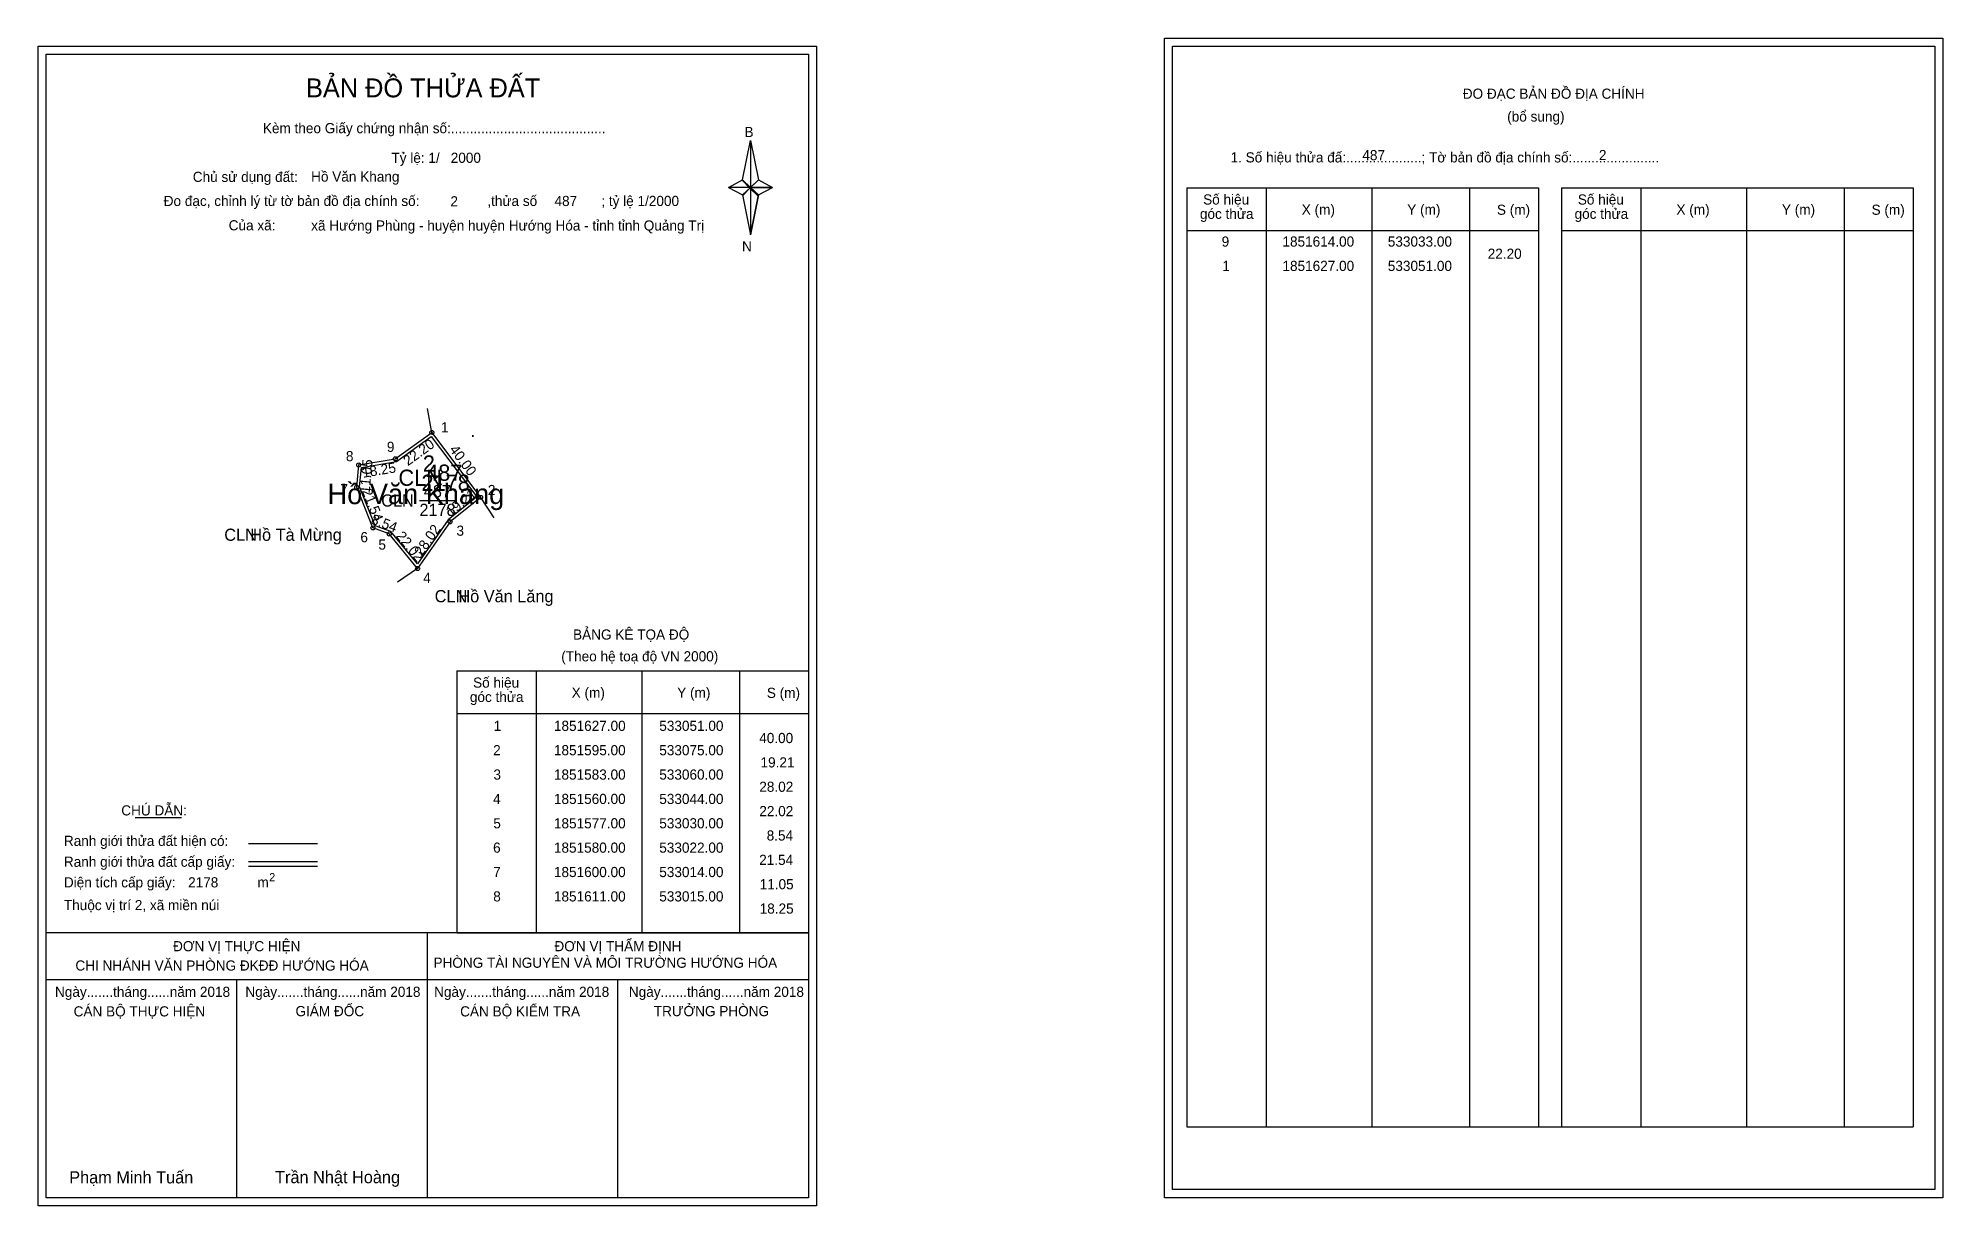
# Model space of a CAD drawing. Extents: x 532857 to 533795, y 1851246 to 1851821.
import ezdxf

# ---------------------------------------------------------------- set-up
doc = ezdxf.new("R2010")
doc.units = 0
for name, color, linetype in [('Level 1', 7, 'Continuous'), ('Level 10', 7, 'Continuous'), ('Level 11', 7, 'Continuous'), ('Level 13', 7, 'Continuous'), ('Level 2', 7, 'Continuous'), ('Level 27', 7, 'Continuous'), ('Level 3', 7, 'Continuous'), ('Level 36', 7, 'Continuous'), ('Level 4', 7, 'Continuous'), ('Level 49', 7, 'Continuous'), ('Level 5', 7, 'Continuous'), ('Level 53', 7, 'Continuous'), ('Level 55', 7, 'Continuous'), ('Level 6', 7, 'Continuous'), ('Level 60', 7, 'Continuous'), ('Level 63', 7, 'Continuous'), ('Level 7', 7, 'Continuous'), ('Level 9', 7, 'Continuous')]:
    doc.layers.add(name, color=color, linetype=linetype)

msp = doc.modelspace()

# ---------------------------------------------------------------- linework, layer by layer
at = {"layer": 'Level 1'}
for p, q in [((533415.74, 1851817.23), (533415.74, 1851817.23)), ((532861.09, 1851813.23), (532861.09, 1851813.23)), ((533203.94, 1851751.46), (533207.87, 1851770.74)), ((533207.87, 1851770.74), (533207.87, 1851747.69)), ((533207.87, 1851770.74), (533211.81, 1851751.46)), ((533197.05, 1851747.69), (533203.94, 1851751.46)), ((533203.94, 1851751.46), (533207.87, 1851747.69)), ((533207.58, 1851747.26), (533203.94, 1851751.02)), ((533211.51, 1851751.02), (533207.58, 1851747.26)), ((533207.58, 1851747.26), (533211.51, 1851751.02)), ((533211.81, 1851751.46), (533207.87, 1851747.69)), ((533207.87, 1851747.69), (533203.94, 1851744.01)), ((533207.58, 1851747.26), (533203.94, 1851743.57)), ((533203.94, 1851743.57), (533207.58, 1851747.26)), ((533203.94, 1851744.01), (533207.87, 1851724.29)), ((533211.51, 1851743.57), (533207.58, 1851747.26)), ((533207.87, 1851747.69), (533207.87, 1851724.29)), ((533207.87, 1851747.69), (533218.69, 1851747.69)), ((533207.87, 1851747.69), (533211.81, 1851744.01)), ((533211.81, 1851744.01), (533207.87, 1851724.29)), ((533211.81, 1851744.01), (533218.69, 1851747.69)), ((533422.8, 1851747.52), (533596.01, 1851747.52)), ((533461.98, 1851284.99), (533461.98, 1851747.52)), ((533514.13, 1851284.99), (533514.13, 1851747.52)), ((533562.07, 1851747.52), (533562.07, 1851284.99)), ((533596.01, 1851747.52), (533596.01, 1851284.99)), ((533607.32, 1851747.52), (533780.52, 1851747.52)), ((533646.5, 1851284.99), (533646.5, 1851747.52)), ((533698.64, 1851284.99), (533698.64, 1851747.52)), ((533746.59, 1851747.52), (533746.59, 1851284.99)), ((533780.52, 1851747.52), (533780.52, 1851284.99)), ((533422.8, 1851726.46), (533596.01, 1851726.46)), ((533607.32, 1851726.46), (533780.52, 1851726.46)), ((533063.28, 1851509.57), (533236.48, 1851509.57)), ((533102.46, 1851380.52), (533102.46, 1851509.57)), ((533154.6, 1851380.52), (533154.6, 1851509.57)), ((533202.55, 1851509.57), (533202.55, 1851380.52)), ((533063.28, 1851488.52), (533236.48, 1851488.52)), ((532904.93, 1851437.36), (532927.73, 1851437.36)), ((532960.66, 1851424.55), (532994.68, 1851424.55)), ((532960.66, 1851415.65), (532994.68, 1851415.65)), ((532960.66, 1851413.46), (532994.68, 1851413.46)), ((533074.75, 1851380.52), (532861.09, 1851380.52)), ((533236.48, 1851380.52), (533026.8, 1851380.52)), ((533048.79, 1851250.08), (533048.79, 1851380.52)), ((533063.28, 1851380.52), (533236.48, 1851380.52)), ((533236.49, 1851357.42), (532861.09, 1851357.42)), ((532954.94, 1851250.08), (532954.94, 1851357.42)), ((533142.64, 1851250.08), (533142.64, 1851357.42)), ((533422.8, 1851284.99), (533780.52, 1851284.99)), ((533791.14, 1851254.08), (533791.14, 1851254.08)), ((533236.48, 1851250.08), (533236.48, 1851250.08))]:
    msp.add_line(p, q, dxfattribs=at)
for points in [[(533203.94, 1851751.46), (533207.87, 1851770.74), (533207.87, 1851747.69)], [(533207.87, 1851747.69), (533211.81, 1851751.46), (533218.69, 1851747.69)], [(533197.05, 1851747.69), (533203.94, 1851744.01), (533207.87, 1851747.69)], [(533207.87, 1851747.69), (533207.87, 1851724.29), (533211.81, 1851744.01)]]:
    msp.add_lwpolyline(points, close=True, dxfattribs=at)
at = {"layer": 'Level 10'}
for points in [[(533051, 1851627), (533075, 1851595), (533060, 1851583), (533044, 1851560), (533030, 1851577), (533022, 1851580), (533014, 1851600), (533015, 1851611), (533033, 1851614)], [(533050.71, 1851625.06), (533073.07, 1851595.25), (533058.97, 1851583.97), (533043.91, 1851562.32), (533030.84, 1851578.18), (533023.07, 1851581.09), (533015.42, 1851600.21), (533016.3, 1851609.8), (533033.55, 1851612.67)]]:
    msp.add_lwpolyline(points, close=True, dxfattribs=at)
at = {"layer": 'Level 11'}
for centre in [(533051, 1851627), (533051, 1851627), (533015, 1851611), (533033, 1851614), (533014, 1851600), (533075, 1851595), (533022, 1851580), (533060, 1851583), (533030, 1851577), (533044, 1851560)]:
    msp.add_circle(centre, 1, dxfattribs=at)
at = {"layer": 'Level 27'}
for p, q in [((533051, 1851627), (533048.91, 1851638.82)), ((533075, 1851595), (533081.48, 1851584.9)), ((533044, 1851560), (533034.02, 1851553.34))]:
    msp.add_line(p, q, dxfattribs=at)
at = {"layer": 'Level 3'}
for p, q in [((533422.8, 1851747.52), (533422.8, 1851284.99)), ((533607.32, 1851747.52), (533607.32, 1851284.99)), ((533063.28, 1851509.57), (533063.28, 1851380.52))]:
    msp.add_line(p, q, dxfattribs=at)
at = {"layer": 'Level 63'}
for points in [[(532857.09, 1851817.23), (533240.49, 1851817.23), (533240.49, 1851246.08), (532857.09, 1851246.08)], [(533411.74, 1851821.23), (533795.14, 1851821.23), (533795.14, 1851250.08), (533411.74, 1851250.08)], [(533415.74, 1851817.23), (533791.14, 1851817.23), (533791.14, 1851254.08), (533415.74, 1851254.08)], [(532861.09, 1851813.23), (533236.49, 1851813.23), (533236.49, 1851250.08), (532861.09, 1851250.08)]]:
    msp.add_lwpolyline(points, close=True, dxfattribs=at)
at = {"layer": 'Level 9'}
msp.add_line((533044.86, 1851593.5), (533062.1, 1851593.5), dxfattribs=at)

# ---------------------------------------------------------------- texts
at = {"layer": 'Level 1'}
for s, height, p in [('BẢN ĐỒ THỬA ĐẤT', 9.3313, (532989.02, 1851792.04)), ('ĐO ĐẠC BẢN ĐỒ ĐỊA CHÍNH', 5, (533558.69, 1851791.35)), ('Kèm theo Giấy chứng nhận số:.........................................', 5, (532967.79, 1851774.38)), ('(bổ sung)', 5, (533580.57, 1851780.11)), ('B', 5, (533204.96, 1851772.5)), ('1. Số hiệu thửa đấ:....................; Tờ bản đồ địa chính số:.......................', 5, (533444.35, 1851759.99)), ('Chủ sử dụng đất:', 5, (532933.27, 1851750.39)), ('Đo đạc, chỉnh lý từ tờ bản đồ địa chính số:                  ,thửa số                 ; tỷ lệ 1/2000', 5, (532918.95, 1851738.53)), ('Số hiệu', 5, (533430.83, 1851739.25)), ('Số hiệu', 5, (533615.35, 1851739.25)), ('Của xã:', 5, (532950.95, 1851726.53)), ('góc thửa', 5, (533429.25, 1851732.19)), ('X (m)', 5, (533479.4, 1851734.3)), ('Y (m)', 5, (533531.35, 1851734.3)), ('S (m)', 5, (533575.51, 1851734.2)), ('góc thửa', 5, (533613.76, 1851732.19)), ('X (m)', 5, (533663.91, 1851734.3)), ('Y (m)', 5, (533715.87, 1851734.3)), ('S (m)', 5, (533760.02, 1851734.2)), ('N', 5, (533203.76, 1851716.16)), ('BẢNG KÊ TỌA ĐỘ', 5, (533120.55, 1851524.98)), ('(Theo hệ toạ độ VN 2000)', 5, (533114.74, 1851514.26)), ('Số hiệu', 5, (533071.31, 1851501.31)), ('góc thửa', 5, (533069.73, 1851494.25)), ('X (m)', 5, (533119.87, 1851496.36)), ('Y (m)', 5, (533171.83, 1851496.36)), ('S (m)', 5, (533215.98, 1851496.26)), ('CHÚ DẪN:', 5, (532898.05, 1851438.37)), ('Ranh giới thửa đất hiện có:', 5, (532869.79, 1851423.37)), ('Ranh giới thửa đất cấp giấy:', 5, (532869.79, 1851413.09)), ('Diện tích cấp giấy:', 5, (532869.79, 1851402.93)), ('m', 5, (532965.1, 1851402.97)), ('2', 4, (532970.89, 1851405.99)), ('Thuộc vị trí 2, xã miền núi', 5, (532869.79, 1851391.73)), ('ĐƠN VỊ THỰC HIỆN', 5, (532923.56, 1851371.49)), ('ĐƠN VỊ THẨM ĐỊNH', 5, (533111.36, 1851371.49)), ('CHI NHÁNH VĂN PHÒNG ĐKĐĐ HƯỚNG HÓA', 5, (532875.47, 1851361.97)), ('PHÒNG TÀI NGUYÊN VÀ MÔI TRƯỜNG HƯỚNG HÓA', 5, (533051.81, 1851363.35)), ('Ngày.......tháng......năm 2018', 5, (532865.42, 1851349.02)), ('Ngày.......tháng......năm 2018', 5, (532959.17, 1851349.02)), ('Ngày.......tháng......năm 2018', 5, (533052.12, 1851349.02)), ('Ngày.......tháng......năm 2018', 5, (533148.03, 1851349.02)), ('CÁN BỘ THỰC HIỆN', 5, (532874.59, 1851339.39)), ('GIÁM ĐỐC', 5, (532983.85, 1851339.51)), ('CÁN BỘ KIỂM TRA', 5, (533064.93, 1851339.39)), ('TRƯỞNG PHÒNG', 5, (533160.31, 1851339.51)), ('Phạm Minh Tuấn', 6, (532872.41, 1851257.16)), ('Trần Nhật Hoàng', 6, (532973.79, 1851257.26))]:
    msp.add_text(s, height=height, dxfattribs=at).set_placement(p)
at = {"layer": 'Level 11'}
msp.add_text('Tỷ lệ: 1/', height=5, dxfattribs=at).set_placement((533031.1, 1851759.75))
at = {"layer": 'Level 13'}
for s, p in [('487', (533047.03, 1851595.1)), ('CLN', (533026.07, 1851590.5)), ('2178', (533044.87, 1851585.9))]:
    msp.add_text(s, height=6, dxfattribs=at).set_placement(p)
at = {"layer": 'Level 2'}
msp.add_text('Hồ Văn Khang', height=10, dxfattribs=at).set_placement((532999.66, 1851591.7))
at = {"layer": 'Level 3'}
msp.add_text('CLN', height=8, dxfattribs=at).set_placement((533034.56, 1851600.71))
at = {"layer": 'Level 36'}
for s, p in [('.', (533070.02, 1851624.8)), ('CLN', (532948.78, 1851573.63)), ('CLN', (533052.4, 1851543.37))]:
    msp.add_text(s, height=6, dxfattribs=at).set_placement(p)
at = {"layer": 'Level 4'}
msp.add_text('487', height=8, dxfattribs=at).set_placement((533048.21, 1851603.2))
at = {"layer": 'Level 49'}
for s, rotation, p in [('22.20', 35.83765, (533039.23, 1851610.36)), ('40.00', 306.8699, (533059.37, 1851618.5)), ('11.05', 84.80557, (533020.34, 1851596.87)), ('18.25', 9.46232, (533017.13, 1851604.66)), ('21.54', 291.80141, (533016.45, 1851598.19)), ('19.21', 38.65981, (533060.36, 1851585.34)), ('8.54', 339.44395, (533020.63, 1851582.22)), ('28.02', 55.17551, (533046.03, 1851565.72)), ('22.02', 309.47246, (533033.05, 1851575.81))]:
    msp.add_text(s, height=5, rotation=rotation, dxfattribs=at).set_placement(p)
at = {"layer": 'Level 5'}
msp.add_text('2178', height=8, dxfattribs=at).set_placement((533045.89, 1851598.24))
at = {"layer": 'Level 53'}
for s, p in [('9', (533439.95, 1851718.54)), ('1851614.00', (533469.89, 1851718.54)), ('533033.00', (533521.78, 1851718.54)), ('22.20', (533570.98, 1851712.54)), ('1', (533440.25, 1851706.54)), ('1851627.00', (533469.89, 1851706.54)), ('533051.00', (533521.78, 1851706.54)), ('1', (533081.48, 1851480.02)), ('1851627.00', (533111.12, 1851480.02)), ('533051.00', (533163, 1851480.02)), ('40.00', (533212.21, 1851474.02)), ('2', (533081.18, 1851468.02)), ('1851595.00', (533111.12, 1851468.02)), ('533075.00', (533163, 1851468.02)), ('3', (533081.33, 1851456.02)), ('1851583.00', (533111.12, 1851456.02)), ('533060.00', (533163, 1851456.02)), ('19.21', (533212.86, 1851462.02)), ('28.02', (533212.26, 1851450.02)), ('4', (533081.15, 1851444.02)), ('1851560.00', (533111.12, 1851444.02)), ('533044.00', (533163, 1851444.02)), ('22.02', (533212.26, 1851438.02)), ('5', (533081.27, 1851432.02)), ('1851577.00', (533111.12, 1851432.02)), ('533030.00', (533163, 1851432.02)), ('8.54', (533215.9, 1851426.02)), ('6', (533081.16, 1851420.02)), ('1851580.00', (533111.12, 1851420.02)), ('533022.00', (533163, 1851420.02)), ('7', (533081.19, 1851408.02)), ('1851600.00', (533111.12, 1851408.02)), ('533014.00', (533163, 1851408.02)), ('21.54', (533212.2, 1851414.02)), ('11.05', (533212.44, 1851402.02)), ('8', (533081.23, 1851396.02)), ('1851611.00', (533111.12, 1851396.02)), ('533015.00', (533163, 1851396.02)), ('18.25', (533212.44, 1851390.02))]:
    msp.add_text(s, height=5, dxfattribs=at).set_placement(p)
at = {"layer": 'Level 55'}
for s, height, p in [('1', 0.8, (533050.78, 1851627)), ('486', 0.22, (533050.76, 1851626.78)), ('486', 0.22, (533050.76, 1851626.78)), ('0', 0.22, (533050.92, 1851626.78)), ('486', 0.22, (533014.76, 1851610.78)), ('486', 0.22, (533014.76, 1851610.78)), ('8', 0.8, (533014.74, 1851611)), ('486', 0.22, (533032.76, 1851613.78)), ('486', 0.22, (533032.76, 1851613.78)), ('9', 0.8, (533032.73, 1851614)), ('486', 0.22, (533013.76, 1851599.78)), ('486', 0.22, (533013.76, 1851599.78)), ('7', 0.8, (533013.73, 1851600)), ('488', 0.22, (533074.77, 1851594.78)), ('488', 0.22, (533074.77, 1851594.78)), ('2', 0.8, (533074.73, 1851595)), ('0', 0.22, (533074.92, 1851594.78)), ('488', 0.22, (533059.77, 1851582.78)), ('488', 0.22, (533059.77, 1851582.78)), ('3', 0.8, (533059.75, 1851583)), ('486', 0.22, (533021.76, 1851579.78)), ('486', 0.22, (533021.76, 1851579.78)), ('6', 0.8, (533021.73, 1851580)), ('486', 0.22, (533029.76, 1851576.78)), ('486', 0.22, (533029.76, 1851576.78)), ('5', 0.8, (533029.74, 1851577)), ('4', 0.8, (533043.72, 1851560)), ('488', 0.22, (533043.77, 1851559.78)), ('486', 0.22, (533043.76, 1851559.78)), ('488', 0.22, (533043.77, 1851559.78)), ('486', 0.22, (533043.76, 1851559.78))]:
    msp.add_text(s, height=height, dxfattribs=at).set_placement(p)
at = {"layer": 'Level 6'}
for s, p in [('2000', (533060.3, 1851759.79)), ('487', (533509.25, 1851761.07)), ('2', (533625.74, 1851761.11)), ('Hồ Văn Khang', (532991.54, 1851750.53)), ('2', (533060.14, 1851738.35)), ('487', (533111.41, 1851738.51)), ('xã Hướng Phùng - huyện huyện Hướng Hóa - tỉnh tỉnh Quảng Trị', (532991.56, 1851726.45)), ('2178', (532930.97, 1851402.94))]:
    msp.add_text(s, height=5, dxfattribs=at).set_placement(p)
at = {"layer": 'Level 60'}
for s, p in [('Hồ Tà Mừng', (532961.58, 1851573.63)), ('Hồ Văn Lăng', (533064.08, 1851543.37))]:
    msp.add_text(s, height=6, dxfattribs=at).set_placement(p)
at = {"layer": 'Level 7'}
msp.add_text('2', height=8, dxfattribs=at).set_placement((533046.55, 1851607.71))
at = {"layer": 'Level 9'}
for s, p in [('1', (533055.48, 1851627.05)), ('9', (533028.85, 1851617.41)), ('8', (533008.67, 1851612.85)), ('7', (533005.99, 1851596.58)), ('2', (533078.56, 1851596.15)), ('3', (533063.13, 1851576.13)), ('6', (533015.82, 1851572.93)), ('5', (533024.68, 1851569.29)), ('4', (533046.76, 1851552.93))]:
    msp.add_text(s, height=5, dxfattribs=at).set_placement(p)

doc.saveas('drawing.dxf')
